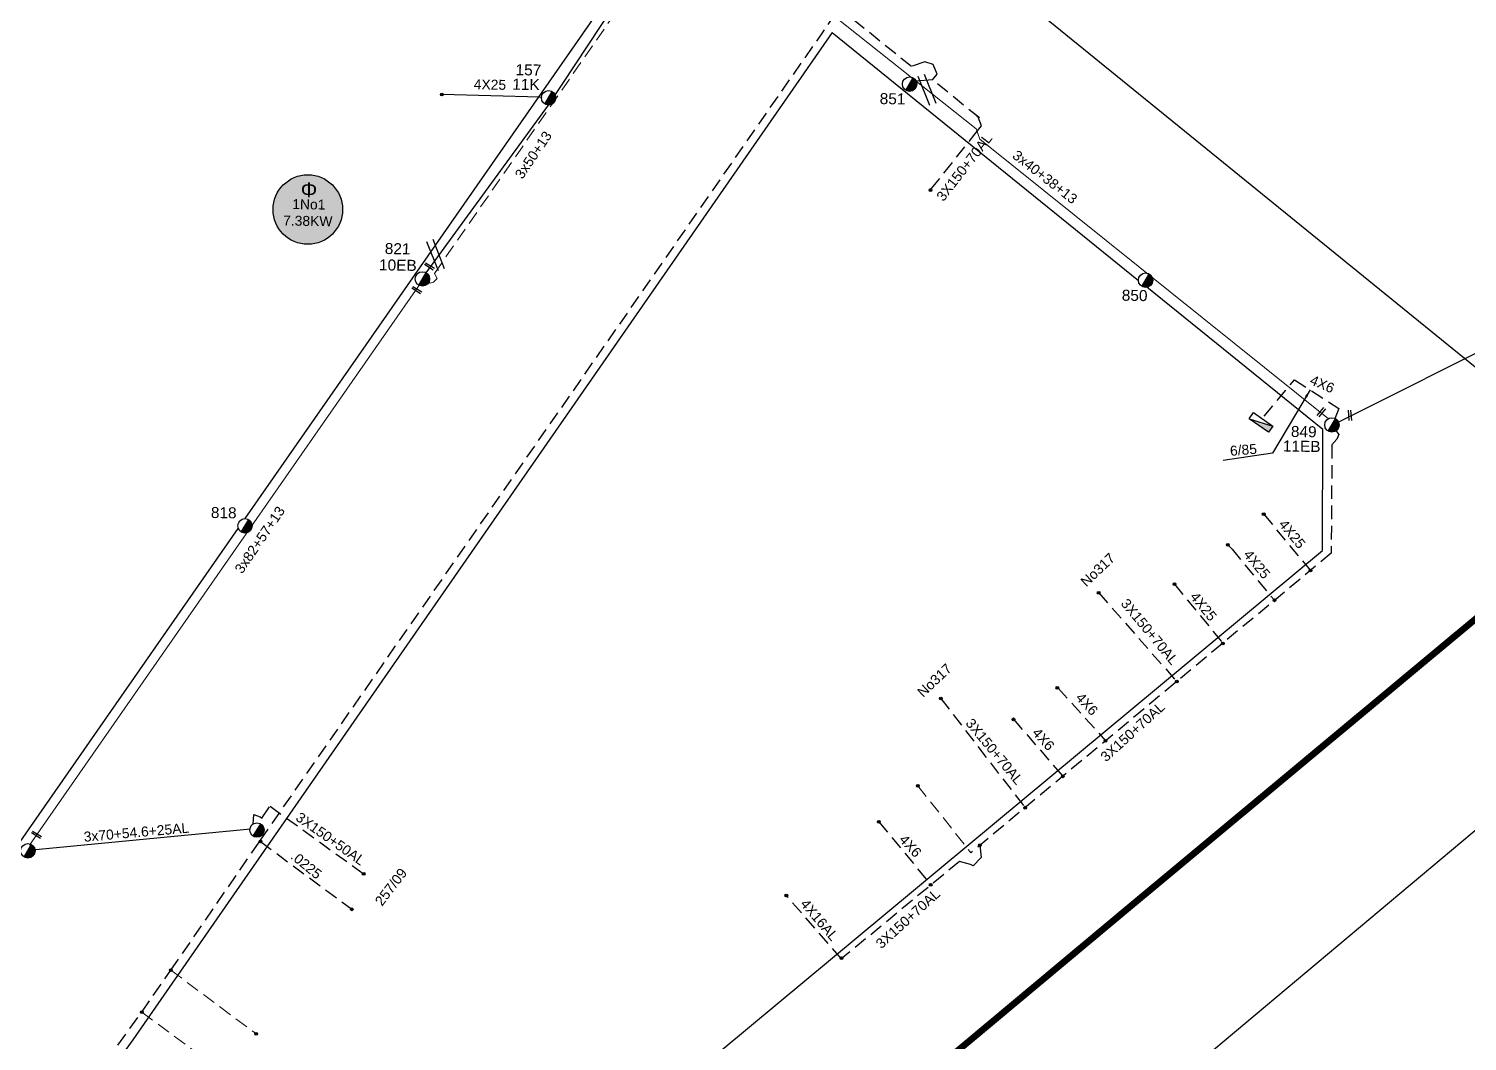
# Model space of a CAD drawing. Header units: millimetres. Extents: x 2875 to 4053, y 1200 to 1741.
# Drawn here: x 3137.5 to 3272.6, y 1466.9 to 1562 of the extents above; entities that cross this region are included whole.
import ezdxf

# ---------------------------------------------------------------- set-up
doc = ezdxf.new("R2010")
doc.units = ezdxf.units.MM
doc.linetypes.add('DASHED', pattern=[19.05, 12.7, -6.35])
doc.linetypes.add('DASHEDX2', pattern=[38.1, 25.4, -12.7])
doc.layers.add('Άγνωστα', color=7, linetype='Continuous', lineweight=5)
for name, color, linetype in [('Γυμνά εναέρια ΧΤ και ΦΟΠ (3Φ)   4x50+16AL', 7, 'Continuous'), ('Εναέρια παροχή ΧΤ 4x25', 7, 'SYN_LINE'), ('Επιγραφές - Σχήματα', 7, 'Continuous'), ('Καλώδια ΧΤ   3x150+50AL', 7, 'DASHED'), ('Καλώδια ΧΤ   3x150+70AL', 7, 'DASHED'), ('Καλώδια ΧΤ   3x150AL+50CU', 7, 'DASHED'), ('Μηχανική τομή', 7, 'Continuous'), ('Στύλος ΦΜ', 7, 'Continuous'), ('Στύλος ΦΜ @ 1', 7, 'Continuous'), ('Συνδέσεις', 7, 'Continuous'), ('Συνεστραμμένα ΧΤ   3x70+54.6+25 AL', 7, 'SYN_LINE'), ('Τομή', 7, 'Continuous'), ('Υποσταθμοί', 7, 'Continuous'), ('Υπόβαθρο ΔΕΗ', 7, 'Continuous'), ('Υπόγεια καλώδια Δικτύου ΧΤ και Παρ. ΧΤ - 3X150+70 AL', 7, 'DASHED'), ('Υπόγεια καλώδια Παροχών ΧΤ   .0225', 7, 'DASHED'), ('Υπόγεια καλώδια Παροχών ΧΤ   4x16AL', 7, 'DASHED'), ('Υπόγεια καλώδια Παροχών ΧΤ   4x25', 7, 'DASHED'), ('Υπόγεια καλώδια Παροχών ΧΤ   4x6', 7, 'DASHED'), ('Χώρος', 7, 'Continuous')]:
    doc.layers.add(name, color=color, linetype=linetype)
doc.styles.get("Standard").update_dxf_attribs({"font": 'ARIAL.TTF'})
doc.linetypes.add('SYN_LINE', pattern='A,0.5,-0.0001,["/\\/\\/\\/",Standard,S=0.1,R=0,X=0,Y=-0.05],-0.25', length=0.7501)
doc.dimstyles.new('ISO-25', dxfattribs={"dimtxt": 2.5, "dimasz": 1, "dimexe": 1.25, "dimexo": 0.625, "dimtad": 1, "dimtxsty": 'Standard', "dimcen": 2.5, "dimadec": 0, "dimazin": 0, "dimtfac": 1, "dimtmove": 0, "dimatfit": 3, "dimfxl": 1.25, "dimarcsym": 0})

# ---------------------------------------------------------------- blocks, each defined once
blk = doc.blocks.new('_ΣΥΝΔΕΣΗ')
at = {"layer": 'Συνδέσεις', "linetype": 'SYN_LINE', "ltscale": 40}
blk.add_hatch(color=256, dxfattribs=at).paths.add_polyline_path([(0.5, -0.01, 1), (-0.5, -0.01, 1)])
at = {"layer": 'Συνδέσεις'}
blk.add_circle((0, -0.01), 0.5, dxfattribs=at)
blk = doc.blocks.new('ΥΠΑΡΧΩΝ ΤΣΙΜΕΝΤΕΝΙΟΣ ΣΤΥΛΟΣ')
at = {"layer": 'Στύλος ΦΜ'}
blk.add_hatch(color=256, dxfattribs=at).paths.add_polyline_path([(-1.29, -2.28, 0.574793), (2.62, 0, 0.268822), (1.3, 2.27)])
blk.add_line((-1.29, -2.28), (1.3, 2.27), dxfattribs=at)
blk.add_circle((0, 0), 2.62, dxfattribs=at)
at = {"layer": 'Στύλος ΦΜ', "flags": 4}
for tag, p in [('ΑΡΙΘΜΟΣ', (-4.68, 8.05)), ('ΤΥΠΟΣ', (-4.91, 3.03))]:
    blk.add_attdef(tag, p, '', height=4, dxfattribs=at)
blk = doc.blocks.new('υποσταθμος σε κλειστο χωρο')
at = {"layer": 'Υποσταθμοί', "ltscale": 40}
blk.add_hatch(color=256, dxfattribs=at).paths.add_polyline_path([(-9.5, -3.1), (9.5, -3.1), (9.5, 3.1)])
blk.add_lwpolyline([(-9.5, -3.1), (-9.5, 3.1), (9.5, 3.1), (9.5, -3.1)], close=True, dxfattribs=at)
blk.add_lwpolyline([(-9.5, -3.1), (9.5, 3.1)], dxfattribs=at)
blk = doc.blocks.new('ΥΠΑΡΧΩΝ ΥΠΟΣΤΑΘΜΟΣ ΣΕ ΚΛΕΙΣΤΟ ΧΩΡΟ')
at = {"layer": 'Υποσταθμοί'}
blk.add_blockref('υποσταθμος σε κλειστο χωρο', (0, 0), dxfattribs=at)
at = {"layer": 'Υποσταθμοί', "linetype": 'SYN_LINE', "ltscale": 40, "flags": 1}
for tag, p in [('ΜΕΤΑΣΧΗΜΑΤΙΣΜΟΣ', (10.7, 2.2)), ('ΙΣΧΥΣ', (10.6, -0.9)), ('ΑΡΙΘΜΟΣ', (10.8, -3.9))]:
    blk.add_attdef(tag, p, '', height=2, dxfattribs=at)
blk = doc.blocks.new('ΜΗΧΑΝΙΚΗ ΤΟΜΗ')
at = {"layer": 'Μηχανική τομή', "ltscale": 40}
for p, q in [((-1.89, 0.78), (1.89, 0.78)), ((1.89, 0), (-1.89, 0))]:
    blk.add_line(p, q, dxfattribs=at)
blk = doc.blocks.new('ΤΟΜΗ')
at = {"layer": 'Τομή', "ltscale": 40}
for p, q in [((-5.68, 0), (5.68, 0)), ((5.68, -2.33), (-5.68, -2.33))]:
    blk.add_line(p, q, dxfattribs=at)
blk = doc.blocks.new('ΧΩΡΟΣ')
at = {"layer": 'Χώρος', "ltscale": 40, "true_color": 0xff4747}
blk.add_hatch(color=13, dxfattribs=at).paths.add_polyline_path([(12.17, -0.19, 1), (-13.03, -0.19, 1)])
at = {"layer": 'Χώρος', "ltscale": 40}
blk.add_circle((-0.43, -0.19), 12.6, dxfattribs=at)
at = {"layer": 'Χώρος', "ltscale": 30, "insert": (-3.14, 9.64), "char_height": 5.4, "width": 408.8913, "attachment_point": 1}
blk.add_mtext('Φ', dxfattribs=at)
at = {"layer": 'Χώρος', "ltscale": 40}
blk.add_attdef('ΑΡΙΘΜΟΣ_001', (-5.24, -3.99), '', height=5.4, dxfattribs=at)

msp = doc.modelspace()

# ---------------------------------------------------------------- linework, layer by layer
at = {"layer": 'Άγνωστα', "color": 173, "linetype": 'DASHED', "ltscale": 0.1}
msp.add_lwpolyline([(3174.842, 1538.429), (3175.237, 1538.111), (3175.551, 1538.212), (3175.877, 1538.545), (3175.627, 1539.029), (3198.802, 1572.377), (3200.25, 1573.014), (3200.801, 1574.271), (3200.682, 1575.029), (3200.428, 1575.893), (3199.956, 1576.468), (3199.157, 1576.784), (3198.289, 1576.893), (3197.878, 1576.945), (3184.225, 1588.119), (3178.945, 1581.616)], dxfattribs=at)
at = {"layer": 'Άγνωστα', "color": 27, "ltscale": 0.1}
msp.add_lwpolyline([(3199.191, 1574.342), (3226.525, 1552.606), (3226.525, 1552.606), (3226.872, 1551.635), (3259.604, 1525.39)], dxfattribs=at)
at = {"layer": 'Άγνωστα', "color": 173, "ltscale": 0.1}
msp.add_lwpolyline([(3137.61, 1485.347), (3174.367, 1538.161)], dxfattribs=at)
at = {"layer": 'Άγνωστα', "color": 27, "linetype": 'DASHED', "ltscale": 0.1}
msp.add_lwpolyline([(3221.033, 1490.915), (3226.019, 1484.626)], dxfattribs=at)
at = {"layer": 'Άγνωστα', "color": 151, "linetype": 'DASHED', "ltscale": 0.1}
for points in [[(3150.88, 1473.593), (3158.815, 1467.687)], [(3148.144, 1469.666), (3148.144, 1469.666), (3156.247, 1463.664)]]:
    msp.add_lwpolyline(points, dxfattribs=at)
at = {"layer": 'Γυμνά εναέρια ΧΤ και ΦΟΠ (3Φ)   4x50+16AL', "color": 27, "ltscale": 0.1}
msp.add_lwpolyline([(3260.314, 1524.969), (3293.829, 1541.762)], dxfattribs=at)
at = {"layer": 'Εναέρια παροχή ΧΤ 4x25', "color": 1, "ltscale": 10}
msp.add_lwpolyline([(3185.739, 1555.515), (3185.521, 1555.597), (3176.335, 1555.832)], dxfattribs=at)
at = {"layer": 'Επιγραφές - Σχήματα', "ltscale": 2}
msp.add_lwpolyline([(3222.417, 1557.209), (3220.874, 1557.1)], dxfattribs=at)
at = {"layer": 'Καλώδια ΧΤ   3x150+50AL', "color": 173, "ltscale": 0.1}
msp.add_lwpolyline([(3158.612, 1487.309), (3158.666, 1488.231), (3159.278, 1488.015), (3159.417, 1487.885), (3160.193, 1488.999), (3168.99, 1482.65)], dxfattribs=at)
at = {"layer": 'Καλώδια ΧΤ   3x150+70AL', "color": 151, "ltscale": 0.1}
msp.add_lwpolyline([(3226.814, 1553.641), (3222.417, 1557.209), (3222.842, 1557.733), (3222.475, 1558.644), (3221.706, 1558.918), (3220.442, 1558.463), (3201.413, 1573.792), (3201.796, 1574.94), (3201.471, 1575.879), (3200.883, 1576.823), (3200.002, 1577.27), (3199.039, 1577.583), (3198.32, 1577.527), (3184.24, 1589.04), (3178.505, 1582.015)], dxfattribs=at)
at = {"layer": 'Καλώδια ΧΤ   3x150+70AL', "color": 27, "ltscale": 0.1}
for points in [[(3260.129, 1524.485), (3260.582, 1523.903), (3260.386, 1523.456), (3259.927, 1522.939), (3259.86, 1512.764), (3226.019, 1484.626)], [(3226.867, 1485.331), (3226.974, 1484.197), (3226.974, 1484.197), (3226.238, 1483.409), (3225.967, 1483.531), (3224.937, 1483.802), (3213.817, 1474.632)]]:
    msp.add_lwpolyline(points, dxfattribs=at)
at = {"layer": 'Καλώδια ΧΤ   3x150AL+50CU', "color": 1, "linetype": 'Continuous', "ltscale": 0.1}
msp.add_lwpolyline([(3174.851, 1539.102), (3186.348, 1554.85), (3198.82, 1573.716), (3206.354, 1584.606), (3214.698, 1595.742), (3217.607, 1599.817)], dxfattribs=at)
at = {"layer": 'Συνεστραμμένα ΧΤ   3x70+54.6+25 AL', "color": 173, "ltscale": 10}
msp.add_lwpolyline([(3137.811, 1484.834), (3137.849, 1484.889), (3158.365, 1486.871)], dxfattribs=at)
at = {"layer": 'Υπόβαθρο ΔΕΗ', "linetype": 'DASHEDX2', "ltscale": 0.5, "const_width": 0.622, "flags": 128}
msp.add_lwpolyline([(2907.176, 1221.264), (2932.857, 1237.489), (2967.001, 1252.922), (3014.71, 1292.01), (3097.879, 1359.996), (3240.65, 1479.301), (3312.407, 1539.054), (3386.11, 1599.706), (3467.829, 1667.474), (3496.402, 1691.349), (3500.803, 1694.888), (3502.579, 1695.994), (3504.869, 1696.988), (3531.535, 1709.338)], dxfattribs=at)
at = {"layer": 'Υπόβαθρο ΔΕΗ', "ltscale": 0.1}
for points in [[(3294.466, 1542.791), (3351.228, 1590.569), (3341.104, 1596.944), (3319.605, 1610.017), (3295.367, 1624.659), (3268.624, 1641.002), (3250.24, 1615.092), (3238.736, 1598.695), (3220.79, 1573.006), (3276.546, 1527.707), (3293.759, 1542.196)], [(3169.175, 1597.142), (3166.066, 1599.607), (3150.805, 1611.693), (3141.822, 1610.208), (3140.137, 1600.265), (3122.556, 1492.586), (3122.556, 1492.586), (3123.196, 1480.737), (3130.261, 1476.386), (3130.261, 1476.386), (3157.211, 1515.087)], [(3157.852, 1516.008), (3198.282, 1574.064)], [(3404.101, 1549.347), (3446.758, 1527.662), (3413.671, 1462.515), (3413.671, 1462.515), (3398.597, 1432.959), (3385.134, 1406.081), (3372.095, 1380.116), (3359.95, 1355.659), (3340.063, 1362.592), (3300.671, 1377.01), (3270.304, 1387.429), (3246.026, 1395.939), (3236.394, 1399.541), (3239.31, 1422.112), (3241.566, 1437.733), (3244.78, 1462.658), (3247.859, 1465.352), (3369.181, 1567.098), (3403.464, 1549.671)], [(3212.98, 1561.647), (3212.98, 1561.647), (3241.749, 1538.379)]]:
    msp.add_lwpolyline(points, dxfattribs=at)
at = {"layer": 'Υπόβαθρο ΔΕΗ'}
msp.add_lwpolyline([(3212.98, 1561.647), (3147.321, 1467.072), (3134.233, 1449.018), (3126.871, 1438.779), (3140.586, 1429.916), (3150.544, 1423.344), (3165.14, 1435.117), (3179.311, 1446.837), (3191.544, 1457.177), (3202.62, 1466.126), (3259.029, 1513.017), (3259.074, 1524.366), (3242.552, 1537.729)], dxfattribs=at)
at = {"layer": 'Υπόγεια καλώδια Δικτύου ΧΤ και Παρ. ΧΤ - 3X150+70 AL', "color": 151, "ltscale": 0.1}
for points in [[(3136.528, 1453.176), (3142.578, 1461.925), (3148.144, 1469.666), (3150.881, 1473.596), (3159.298, 1485.805), (3213.668, 1563.92)], [(3222.295, 1546.967), (3226.403, 1552.11), (3227.022, 1552.905), (3226.713, 1553.7), (3226.521, 1553.878)]]:
    msp.add_lwpolyline(points, dxfattribs=at)
at = {"layer": 'Υπόγεια καλώδια Δικτύου ΧΤ και Παρ. ΧΤ - 3X150+70 AL', "color": 27, "ltscale": 0.1}
for points in [[(3238.02, 1509.041), (3245.356, 1500.705)], [(3223.19, 1499.114), (3231.112, 1488.861)]]:
    msp.add_lwpolyline(points, dxfattribs=at)
at = {"layer": 'Υπόγεια καλώδια Παροχών ΧΤ   .0225', "color": 151, "ltscale": 0.1}
msp.add_lwpolyline([(3159.296, 1485.676), (3167.887, 1479.316)], dxfattribs=at)
at = {"layer": 'Υπόγεια καλώδια Παροχών ΧΤ   4x16AL', "color": 27, "ltscale": 0.1}
msp.add_lwpolyline([(3213.873, 1474.678), (3208.663, 1480.635)], dxfattribs=at)
at = {"layer": 'Υπόγεια καλώδια Παροχών ΧΤ   4x25', "color": 27, "ltscale": 0.1}
for points in [[(3253.519, 1516.427), (3257.911, 1511.144)], [(3250.151, 1513.537), (3250.544, 1513.131), (3254.532, 1508.334)], [(3245.133, 1509.862), (3249.73, 1504.256)]]:
    msp.add_lwpolyline(points, dxfattribs=at)
at = {"layer": 'Υπόγεια καλώδια Παροχών ΧΤ   4x6', "color": 27, "ltscale": 0.1}
for points in [[(3253.559, 1525.63), (3256.405, 1529.05), (3260.577, 1526.334), (3260.188, 1525.39)], [(3234.137, 1500.11), (3234.21, 1500.084), (3238.671, 1495.146)], [(3230.014, 1497.158), (3234.655, 1491.807)], [(3217.382, 1487.541), (3222.275, 1481.607)]]:
    msp.add_lwpolyline(points, dxfattribs=at)

# ---------------------------------------------------------------- block references
ref = msp.add_blockref('ΧΩΡΟΣ', (3163.856, 1545.083), dxfattribs=dict(xscale=0.2590415103700448, yscale=0.2590415103700448, zscale=0.2590415103700448, rotation=359.0199368875902))
ref.add_attrib('ΑΡΙΘΜΟΣ_001', '1Νο1', (3162.276, 1545.083), dxfattribs={"layer": 'Χώρος', "ltscale": 40, "height": 0.9325, "rotation": 359.01994})
ref.add_attrib('ΑΡΙΘΜΟΣ_002', '7.38KW', (3161.418, 1543.539), dxfattribs={"layer": 'Χώρος', "ltscale": 40, "height": 0.9325, "rotation": 359.01994})
at = {"layer": 'Μηχανική τομή'}
for p, xscale, yscale, zscale, rotation in [((3175.108, 1539.6), 0.2590415103700754, 0.2590415103700754, 0.2590415103700754, 328.2386570058063), ((3173.918, 1537.386), 0.2590415103700754, 0.2590415103700754, 0.2590415103700754, 328.2386570058063), ((3258.859, 1526.078), 0.2590415103700032, 0.2590415103700032, 0.2590415103700032, 230.7512601815837), ((3261.517, 1525.701), 0.259041510370018, 0.259041510370018, 0.259041510370018, 275.1648011975192), ((3138.211, 1486.233), 0.2590415103700754, 0.2590415103700754, 0.2590415103700754, 328.2386570058063)]:
    msp.add_blockref('ΜΗΧΑΝΙΚΗ ΤΟΜΗ', p, dxfattribs=dict(at, xscale=xscale, yscale=yscale, zscale=zscale, rotation=rotation))
at = {"layer": 'Στύλος ΦΜ @ 1', "ltscale": 40}
ref = msp.add_blockref('ΥΠΑΡΧΩΝ ΤΣΙΜΕΝΤΕΝΙΟΣ ΣΤΥΛΟΣ', (3186.36, 1555.528), dxfattribs=dict(at, xscale=0.2590415103700448, yscale=0.2590415103700448, zscale=0.2590415103700448, rotation=359.0199368875902))
ref.add_attrib('ΤΥΠΟΣ', '157', (3183.248, 1557.654), dxfattribs={"layer": 'Στύλος ΦΜ', "height": 1.0362, "rotation": 359.01994, "flags": 4})
ref.add_attrib('ΑΡΙΘΜΟΣ', '11K', (3182.94, 1556.291), dxfattribs={"layer": 'Στύλος ΦΜ', "height": 1.0362, "rotation": 359.01994, "flags": 4})
ref = msp.add_blockref('ΥΠΑΡΧΩΝ ΤΣΙΜΕΝΤΕΝΙΟΣ ΣΤΥΛΟΣ', (3220.26, 1556.812), dxfattribs=dict(at, xscale=0.2590415103700448, yscale=0.2590415103700448, zscale=0.2590415103700448, rotation=359.0199368875902))
ref.add_attrib('ΤΥΠΟΣ', '851', (3217.448, 1554.939), dxfattribs={"layer": 'Στύλος ΦΜ', "height": 1.0362, "rotation": 359.01994, "flags": 4})
ref = msp.add_blockref('ΥΠΑΡΧΩΝ ΤΣΙΜΕΝΤΕΝΙΟΣ ΣΤΥΛΟΣ', (3174.504, 1538.519), dxfattribs=dict(at, xscale=0.2590415103700448, yscale=0.2590415103700448, zscale=0.2590415103700448, rotation=359.0199368875902))
ref.add_attrib('ΤΥΠΟΣ', '821', (3170.965, 1540.859), dxfattribs={"layer": 'Στύλος ΦΜ', "height": 1.0362, "rotation": 359.01994, "flags": 4})
ref.add_attrib('ΑΡΙΘΜΟΣ', '10EB', (3170.425, 1539.328), dxfattribs={"layer": 'Στύλος ΦΜ', "height": 1.0362, "rotation": 359.01994, "flags": 4})
ref = msp.add_blockref('ΥΠΑΡΧΩΝ ΤΣΙΜΕΝΤΕΝΙΟΣ ΣΤΥΛΟΣ', (3242.427, 1538.396), dxfattribs=dict(at, xscale=0.2590415103700448, yscale=0.2590415103700448, zscale=0.2590415103700448, rotation=359.0199368875902))
ref.add_attrib('ΤΥΠΟΣ', '850', (3240.182, 1536.474), dxfattribs={"layer": 'Στύλος ΦΜ', "height": 1.0362, "rotation": 359.01994, "flags": 4})
ref = msp.add_blockref('ΥΠΑΡΧΩΝ ΤΣΙΜΕΝΤΕΝΙΟΣ ΣΤΥΛΟΣ', (3259.929, 1524.803), dxfattribs=dict(at, xscale=0.2590415103700448, yscale=0.2590415103700448, zscale=0.2590415103700448, rotation=359.0199368875902))
ref.add_attrib('ΤΥΠΟΣ', '849', (3256.065, 1523.68), dxfattribs={"layer": 'Στύλος ΦΜ', "height": 1.0362, "rotation": 359.01994, "flags": 4})
ref.add_attrib('ΑΡΙΘΜΟΣ', '11EB', (3255.312, 1522.316), dxfattribs={"layer": 'Στύλος ΦΜ', "height": 1.0362, "rotation": 359.01994, "flags": 4})
ref = msp.add_blockref('ΥΠΑΡΧΩΝ ΤΣΙΜΕΝΤΕΝΙΟΣ ΣΤΥΛΟΣ', (3157.844, 1515.33), dxfattribs=dict(at, xscale=0.2590415103700448, yscale=0.2590415103700448, zscale=0.2590415103700448, rotation=359.0199368875902))
ref.add_attrib('ΤΥΠΟΣ', '818', (3154.632, 1516.068), dxfattribs={"layer": 'Στύλος ΦΜ', "height": 1.0362, "rotation": 359.01994, "flags": 4})
at = {"layer": 'Στύλος ΦΜ @ 1', "ltscale": 40, "xscale": 0.2590415103700448, "yscale": 0.2590415103700448, "zscale": 0.2590415103700448, "rotation": 359.0199368875902}
msp.add_blockref('ΥΠΑΡΧΩΝ ΤΣΙΜΕΝΤΕΝΙΟΣ ΣΤΥΛΟΣ', (3158.971, 1486.759), dxfattribs=at)
at = {"layer": 'Στύλος ΦΜ @ 1', "ltscale": 40}
ref = msp.add_blockref('ΥΠΑΡΧΩΝ ΤΣΙΜΕΝΤΕΝΙΟΣ ΣΤΥΛΟΣ', (3137.451, 1484.813), dxfattribs=dict(at, xscale=0.2590415103700448, yscale=0.2590415103700448, zscale=0.2590415103700448, rotation=359.0199368875902))
ref.add_attrib('ΤΥΠΟΣ', '649', (3133.236, 1484.778), dxfattribs={"layer": 'Στύλος ΦΜ', "height": 1.0362, "rotation": 359.01994, "flags": 4})
at = {"layer": 'Συνδέσεις', "xscale": 0.2590415103700448, "yscale": 0.2590415103700448, "zscale": 0.2590415103700448, "rotation": 359.0199368875902}
for p in [(3176.336, 1555.835), (3222.216, 1546.869), (3221.033, 1490.915), (3159.297, 1485.679), (3226.867, 1485.331), (3168.99, 1482.65), (3167.888, 1479.319), (3150.881, 1473.596), (3148.145, 1469.669), (3158.884, 1467.636)]:
    msp.add_blockref('_ΣΥΝΔΕΣΗ', p, dxfattribs=at)
at = {"layer": 'Τομή', "xscale": 0.2590415103700987, "yscale": 0.2590415103700987, "zscale": 0.2590415103700987, "rotation": 111.544943411933}
for p in [(3221.62, 1556.169), (3175.463, 1540.647)]:
    msp.add_blockref('ΤΟΜΗ', p, dxfattribs=at)
at = {"layer": 'Υποσταθμοί', "xscale": 0.1165686796665034, "yscale": 0.1165686796665034, "zscale": 0.1165686796665034, "rotation": 325.2757619595581}
msp.add_blockref('ΥΠΑΡΧΩΝ ΥΠΟΣΤΑΘΜΟΣ ΣΕ ΚΛΕΙΣΤΟ ΧΩΡΟ', (3253.274, 1525.039), dxfattribs=at)
at = {"layer": 'Υπόγεια καλώδια Δικτύου ΧΤ και Παρ. ΧΤ - 3X150+70 AL', "xscale": 0.2590415103700448, "yscale": 0.2590415103700448, "zscale": 0.2590415103700448, "rotation": 359.0199368875902}
for p in [(3238.02, 1509.041), (3245.356, 1500.705), (3223.19, 1499.114), (3230.014, 1497.158), (3231.112, 1488.861)]:
    msp.add_blockref('_ΣΥΝΔΕΣΗ', p, dxfattribs=at)
at = {"layer": 'Υπόγεια καλώδια Παροχών ΧΤ   4x16AL', "xscale": 0.2590415103700448, "yscale": 0.2590415103700448, "zscale": 0.2590415103700448, "rotation": 359.0199368875902}
for p in [(3208.685, 1480.613), (3213.856, 1474.735)]:
    msp.add_blockref('_ΣΥΝΔΕΣΗ', p, dxfattribs=at)
at = {"layer": 'Υπόγεια καλώδια Παροχών ΧΤ   4x25', "xscale": 0.2590415103700448, "yscale": 0.2590415103700448, "zscale": 0.2590415103700448, "rotation": 359.0199368875902}
for p in [(3253.519, 1516.427), (3250.151, 1513.537), (3257.911, 1511.144), (3245.133, 1509.862), (3254.532, 1508.334), (3249.671, 1504.293)]:
    msp.add_blockref('_ΣΥΝΔΕΣΗ', p, dxfattribs=at)
at = {"layer": 'Υπόγεια καλώδια Παροχών ΧΤ   4x6', "xscale": 0.2590415103700448, "yscale": 0.2590415103700448, "zscale": 0.2590415103700448, "rotation": 359.0199368875902}
for p in [(3234.137, 1500.11), (3238.671, 1495.146), (3234.655, 1491.807), (3217.382, 1487.541), (3222.243, 1481.619)]:
    msp.add_blockref('_ΣΥΝΔΕΣΗ', p, dxfattribs=at)

# ---------------------------------------------------------------- texts
at = {"layer": 'Άγνωστα', "char_height": 0.9325, "width": 7.90431, "attachment_point": 1}
for s, insert, rotation in [('3x50+13', (3183.123, 1548.344), 55.80498), ('3x40+38+13', (3230.411, 1550.683), 322.09224), ('3x82+57+13', (3156.808, 1511.284), 55.80498)]:
    msp.add_mtext(s, dxfattribs=dict(at, insert=insert, rotation=rotation))
at = {"layer": 'Εναέρια παροχή ΧΤ 4x25', "color": 7, "insert": (3179.335, 1557.259), "char_height": 0.9325, "width": 87.23055, "attachment_point": 1, "rotation": 359.01994}
msp.add_mtext('4X25', dxfattribs=at)
at = {"layer": 'Επιγραφές - Σχήματα', "char_height": 0.9325, "width": 3.66915, "attachment_point": 1}
for s, insert, rotation in [('6/85', (3250.316, 1522.831), 4.63584), ('No317', (3236.216, 1510.225), 43.27752), ('No317', (3220.886, 1499.848), 43.27752), ('257/09', (3169.973, 1480.118), 52.65304)]:
    msp.add_mtext(s, dxfattribs=dict(at, insert=insert, rotation=rotation))
at = {"layer": 'Καλώδια ΧΤ   3x150+50AL', "color": 7, "insert": (3163.063, 1488.507), "char_height": 0.9325, "width": 87.23055, "attachment_point": 1, "rotation": 324.75042}
msp.add_mtext('3X150+50AL', dxfattribs=at)
at = {"layer": 'Καλώδια ΧΤ   3x150+70AL', "color": 7, "char_height": 0.9325, "width": 87.23055, "attachment_point": 1}
for insert, rotation in [((3222.706, 1546.302), 52.14346), ((3238.089, 1493.801), 42.19916), ((3216.983, 1476.248), 42.19916)]:
    msp.add_mtext('3X150+70AL', dxfattribs=dict(at, insert=insert, rotation=rotation))
at = {"layer": 'Συνεστραμμένα ΧΤ   3x70+54.6+25 AL', "color": 7, "insert": (3142.66, 1486.586), "char_height": 0.93255, "width": 87.23055, "attachment_point": 1, "rotation": 4.98058}
msp.add_mtext('3x70+54.6+25AL', dxfattribs=at)
at = {"layer": 'Υπόγεια καλώδια Δικτύου ΧΤ και Παρ. ΧΤ - 3X150+70 AL', "color": 7, "char_height": 0.9325, "width": 87.23055, "attachment_point": 1, "rotation": 309.63957}
for insert in [(3240.757, 1508.604), (3226.179, 1497.358)]:
    msp.add_mtext('3X150+70AL', dxfattribs=dict(at, insert=insert))
at = {"layer": 'Υπόγεια καλώδια Παροχών ΧΤ   .0225', "color": 7, "insert": (3162.64, 1484.868), "char_height": 0.9325, "width": 87.23055, "attachment_point": 1, "rotation": 320.67065}
msp.add_mtext('.0225', dxfattribs=at)
at = {"layer": 'Υπόγεια καλώδια Παροχών ΧΤ   4x16AL', "color": 7, "insert": (3210.65, 1480.394), "char_height": 0.9325, "width": 87.23055, "attachment_point": 1, "rotation": 310.36393}
msp.add_mtext('4X16AL', dxfattribs=at)
at = {"layer": 'Υπόγεια καλώδια Παροχών ΧΤ   4x25', "color": 7, "char_height": 0.9325, "width": 87.23055, "attachment_point": 1, "rotation": 309.33047}
for insert in [(3255.598, 1516.036), (3252.283, 1513.199), (3247.261, 1509.233)]:
    msp.add_mtext('4X25', dxfattribs=dict(at, insert=insert))
at = {"layer": 'Υπόγεια καλώδια Παροχών ΧΤ   4x6', "color": 7, "char_height": 0.9325, "width": 87.23055, "attachment_point": 1}
for insert, rotation in [((3258.136, 1529.527), 336.98154), ((3236.48, 1499.765), 312.55186), ((3232.392, 1496.463), 312.55186), ((3219.903, 1486.44), 312.55186)]:
    msp.add_mtext('4X6', dxfattribs=dict(at, insert=insert, rotation=rotation))

# ---------------------------------------------------------------- leaders
at = {"layer": 'Επιγραφές - Σχήματα'}
msp.add_leader([(3257.884, 1528.087), (3254.346, 1522.146), (3249.726, 1521.461)], dimstyle='ISO-25', override={"dimasz": 0.75, "dimgap": 0.625, "dimtad": 0}, dxfattribs=at)

doc.saveas('drawing.dxf')
